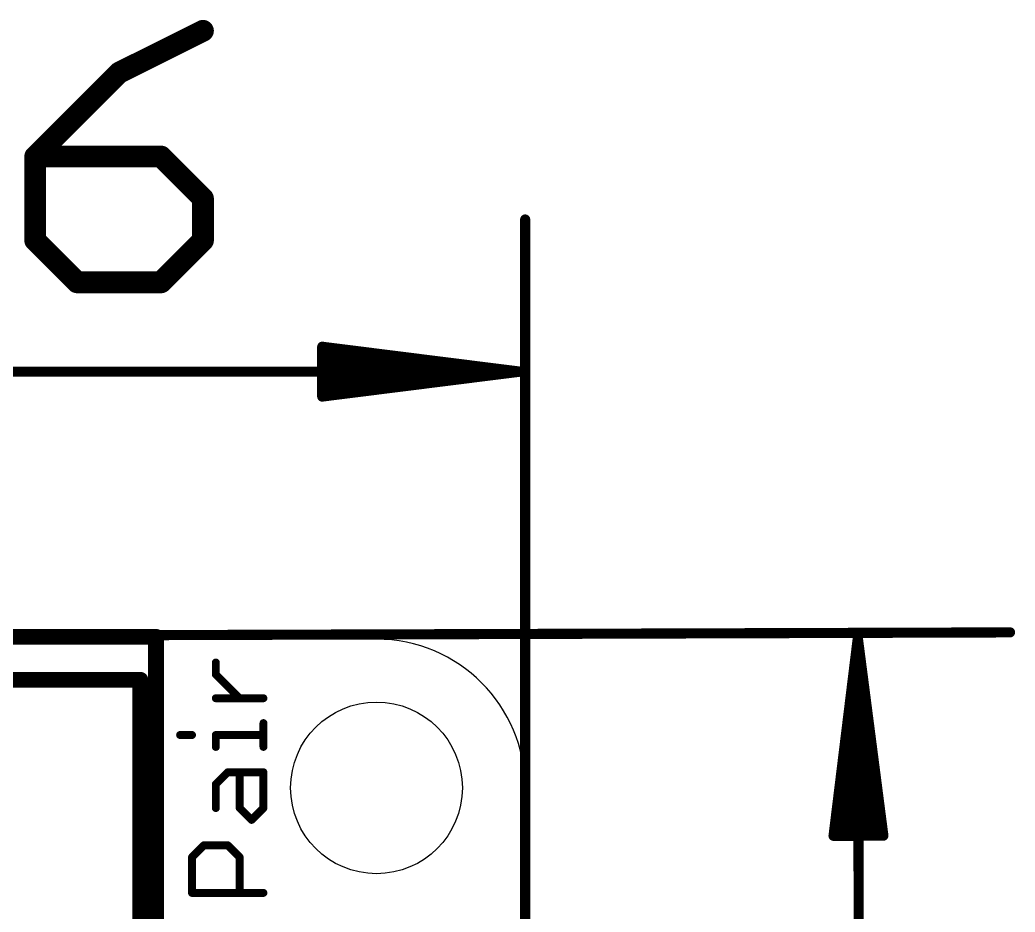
# Model space of a CAD drawing. Extents: x -8.4 to 31.7, y -7.2 to 47.3.
# Drawn here: x 16.39 to 29.14, y 35.87 to 47.31 of the extents above; entities that cross this region are included whole.
import ezdxf

# ---------------------------------------------------------------- set-up
doc = ezdxf.new("R2010")
doc.units = 0
for name, color, linetype in [('20', 53, 'CONTINUOUS'), ('21', 4, 'CONTINUOUS'), ('51', 253, 'CONTINUOUS')]:
    doc.layers.add(name, color=color, linetype=linetype)

msp = doc.modelspace()

# ---------------------------------------------------------------- linework, layer by layer
at = {"layer": '20'}
for p, q in [((20.955, 39.37), (1.905, 39.37)), ((22.86, 1.905), (22.86, 37.465))]:
    msp.add_line(p, q, dxfattribs=at)
msp.add_circle((20.955, 37.465), 1.1, dxfattribs=at)
msp.add_arc((20.955, 37.465), 1.905, 0, 90, dxfattribs=at)
at = {"layer": '21'}
for points, const_width in [([(4.73, 39.4), (18.13, 39.4)], 0.2032), ([(18.13, 39.4), (18.13, 32.1)], 0.2032), ([(18.8971, 38.9186), (18.8971, 39.0711)], 0.1016), ([(19.2021, 38.6135), (18.8971, 38.9186)], 0.1016), ([(19.5072, 38.6135), (18.8971, 38.6135)], 0.1016), ([(19.5072, 37.9898), (19.5072, 38.2949)], 0.1016), ([(18.4395, 38.1424), (18.592, 38.1424)], 0.1016), ([(18.8971, 37.9898), (18.8971, 38.1424)], 0.1016), ([(18.8971, 38.1424), (19.5072, 38.1424)], 0.1016), ([(18.8971, 37.5119), (19.0496, 37.6644)], 0.1016), ([(19.0496, 37.6644), (19.5072, 37.6644)], 0.1016), ([(19.2021, 37.2068), (19.2021, 37.6644)], 0.1016), ([(19.5072, 37.6644), (19.5072, 37.2068)], 0.1016), ([(18.8971, 37.2068), (18.8971, 37.5119)], 0.1016), ([(19.3547, 37.0543), (19.2021, 37.2068)], 0.1016), ([(19.5072, 37.2068), (19.3547, 37.0543)], 0.1016), ([(18.592, 36.5764), (18.7446, 36.7289)], 0.1016), ([(18.7446, 36.7289), (19.0496, 36.7289)], 0.1016), ([(19.0496, 36.7289), (19.2021, 36.5764)], 0.1016), ([(18.592, 36.1188), (18.592, 36.5764)], 0.1016), ([(19.2021, 36.5764), (19.2021, 36.1188)], 0.1016), ([(19.5072, 36.1188), (18.592, 36.1188)], 0.1016)]:
    msp.add_lwpolyline(points, dxfattribs=dict(at, const_width=const_width))
for points, const_width in [([(18.1808, 39.4, 1), (18.0792, 39.4)], 0.1016), ([(18.13, 39.3492, 1), (18.13, 39.4508)], 0.1016), ([(18.9225, 39.0711, 1), (18.8717, 39.0711)], 0.0508), ([(18.915, 38.9365, 1), (18.8791, 38.9006)], 0.0508), ([(18.8717, 38.9186, 1), (18.9225, 38.9186)], 0.0508), ([(18.8971, 38.6389, 1), (18.8971, 38.5881)], 0.0508), ([(19.1842, 38.5956, 1), (19.2201, 38.6315)], 0.0508), ([(19.5072, 38.5881, 1), (19.5072, 38.6389)], 0.0508), ([(19.5326, 38.2949, 1), (19.4818, 38.2949)], 0.0508), ([(18.4395, 38.1678, 1), (18.4395, 38.117)], 0.0508), ([(18.592, 38.117, 1), (18.592, 38.1678)], 0.0508), ([(18.9225, 38.1424, 1), (18.8717, 38.1424)], 0.0508), ([(18.8971, 38.1678, 1), (18.8971, 38.117)], 0.0508), ([(19.5072, 38.117, 1), (19.5072, 38.1678)], 0.0508), ([(18.8717, 37.9898, 1), (18.9225, 37.9898)], 0.0508), ([(19.4818, 37.9898, 1), (19.5326, 37.9898)], 0.0508), ([(19.0496, 37.6898, 1), (19.0496, 37.639)], 0.0508), ([(19.0676, 37.6465, 1), (19.0316, 37.6824)], 0.0508), ([(19.2275, 37.6644, 1), (19.1767, 37.6644)], 0.0508), ([(19.5326, 37.6644, 1), (19.4818, 37.6644)], 0.0508), ([(19.5072, 37.639, 1), (19.5072, 37.6898)], 0.0508), ([(18.8791, 37.5299, 1), (18.915, 37.4939)], 0.0508), ([(18.9225, 37.5119, 1), (18.8717, 37.5119)], 0.0508), ([(18.8717, 37.2068, 1), (18.9225, 37.2068)], 0.0508), ([(19.1767, 37.2068, 1), (19.2275, 37.2068)], 0.0508), ([(19.2201, 37.2248, 1), (19.1842, 37.1889)], 0.0508), ([(19.4818, 37.2068, 1), (19.5326, 37.2068)], 0.0508), ([(19.5252, 37.1889, 1), (19.4892, 37.2248)], 0.0508), ([(19.3367, 37.0723, 1), (19.3726, 37.0364)], 0.0508), ([(19.3367, 37.0364, 1), (19.3726, 37.0723)], 0.0508), ([(18.7446, 36.7543, 1), (18.7446, 36.7035)], 0.0508), ([(18.7625, 36.711, 1), (18.7266, 36.7469)], 0.0508), ([(19.0676, 36.7469, 1), (19.0316, 36.711)], 0.0508), ([(19.0496, 36.7035, 1), (19.0496, 36.7543)], 0.0508), ([(18.6174, 36.5764, 1), (18.5666, 36.5764)], 0.0508), ([(18.5741, 36.5944, 1), (18.61, 36.5584)], 0.0508), ([(19.2275, 36.5764, 1), (19.1767, 36.5764)], 0.0508), ([(19.1842, 36.5584, 1), (19.2201, 36.5944)], 0.0508), ([(18.592, 36.1442, 1), (18.592, 36.0934)], 0.0508), ([(18.5666, 36.1188, 1), (18.6174, 36.1188)], 0.0508), ([(19.1767, 36.1188, 1), (19.2275, 36.1188)], 0.0508), ([(19.5072, 36.0934, 1), (19.5072, 36.1442)], 0.0508)]:
    msp.add_lwpolyline(points, format="xyb", dxfattribs=dict(at, const_width=const_width))
at = {"layer": '51'}
for points, const_width in [([(18.7323, 47.1671), (17.6578, 46.6298)], 0.2794), ([(17.6578, 46.6298), (16.5834, 45.5554)], 0.2794), ([(16.5834, 45.5554), (16.5834, 44.4809)], 0.2794), ([(18.195, 45.5554), (16.5834, 45.5554)], 0.2794), ([(18.7323, 45.0182), (18.195, 45.5554)], 0.2794), ([(18.7323, 44.4809), (18.7323, 45.0182)], 0.2794), ([(22.86, 1.905), (22.86, 44.749)], 0.13), ([(16.5834, 44.4809), (17.1206, 43.9437)], 0.2794), ([(18.195, 43.9437), (18.7323, 44.4809)], 0.2794), ([(17.1206, 43.9437), (18.195, 43.9437)], 0.2794), ([(22.795, 42.799), (20.26, 43.1182)], 0.13), ([(20.26, 43.1182), (20.26, 42.4798)], 0.13), ([(22.795, 42.799), (20.26, 43.059)], 0.13), ([(22.795, 42.799), (20.26, 42.929)], 0.13), ([(0.065, 42.799), (22.795, 42.799)], 0.13), ([(20.26, 42.4798), (22.795, 42.799)], 0.13), ([(20.26, 42.669), (22.795, 42.799)], 0.13), ([(20.26, 42.539), (22.795, 42.799)], 0.13), ([(1.905, 39.37), (29.0712, 39.4576)], 0.13), ([(26.8103, 36.8503), (27.1214, 39.3863)], 0.13), ([(26.8696, 36.8505), (27.1214, 39.3863)], 0.13), ([(26.9996, 36.8509), (27.1214, 39.3863)], 0.13), ([(27.1214, 39.3863), (27.248, 0.1463)], 0.13), ([(27.1214, 39.3863), (27.4488, 36.8524)], 0.13), ([(27.1214, 39.3863), (27.2596, 36.8518)], 0.13), ([(27.1214, 39.3863), (27.3896, 36.8522)], 0.13), ([(4.93, 38.85), (17.93, 38.85)], 0.2032), ([(17.93, 38.85), (17.93, 32)], 0.2032), ([(27.4488, 36.8524), (26.8103, 36.8503)], 0.13)]:
    msp.add_lwpolyline(points, dxfattribs=dict(at, const_width=const_width))
for points, const_width in [([(18.7635, 47.1046, 1), (18.701, 47.2295)], 0.1397), ([(17.6266, 46.6923, 1), (17.6891, 46.5674)], 0.1397), ([(17.7072, 46.5804, 1), (17.6084, 46.6792)], 0.1397), ([(16.6532, 45.5554, 1), (16.5135, 45.5554)], 0.1397), ([(16.5834, 45.6252, 1), (16.5834, 45.4855)], 0.1397), ([(16.534, 45.6048, 1), (16.6328, 45.506)], 0.1397), ([(18.2444, 45.6048, 1), (18.1457, 45.506)], 0.1397), ([(18.195, 45.4855, 1), (18.195, 45.6252)], 0.1397), ([(18.8021, 45.0182, 1), (18.6624, 45.0182)], 0.1397), ([(18.6829, 44.9688, 1), (18.7817, 45.0675)], 0.1397), ([(22.8925, 44.749, 1), (22.8275, 44.749)], 0.065), ([(16.6328, 44.5303, 1), (16.534, 44.4315)], 0.1397), ([(16.5135, 44.4809, 1), (16.6532, 44.4809)], 0.1397), ([(18.6624, 44.4809, 1), (18.8021, 44.4809)], 0.1397), ([(18.7817, 44.4315, 1), (18.6829, 44.5303)], 0.1397), ([(17.1206, 44.0136, 1), (17.1206, 43.8738)], 0.1397), ([(17.0712, 43.8943, 1), (17.17, 43.9931)], 0.1397), ([(18.1457, 43.9931, 1), (18.2444, 43.8943)], 0.1397), ([(18.195, 43.8738, 1), (18.195, 44.0136)], 0.1397), ([(20.2641, 43.1505, 1), (20.2559, 43.086)], 0.065), ([(20.2925, 43.1182, 1), (20.2275, 43.1182)], 0.065), ([(20.2633, 43.0913, 1), (20.2567, 43.0267)], 0.065), ([(20.2617, 42.9615, 1), (20.2583, 42.8965)], 0.065), ([(22.7991, 42.7668, 1), (22.7909, 42.8312)], 0.065), ([(22.7909, 42.7668, 1), (22.7991, 42.8312)], 0.065), ([(22.7983, 42.7667, 1), (22.7917, 42.8313)], 0.065), ([(22.7917, 42.7667, 1), (22.7983, 42.8313)], 0.065), ([(22.7933, 42.7665, 1), (22.7967, 42.8315)], 0.065), ([(22.7967, 42.7665, 1), (22.7933, 42.8315)], 0.065), ([(22.795, 42.7665, 1), (22.795, 42.8315)], 0.065), ([(20.2583, 42.7015, 1), (20.2617, 42.6365)], 0.065), ([(20.2567, 42.5713, 1), (20.2633, 42.5067)], 0.065), ([(20.2559, 42.512, 1), (20.2641, 42.4475)], 0.065), ([(20.2275, 42.4798, 1), (20.2925, 42.4798)], 0.065), ([(29.0713, 39.4251, 1), (29.0711, 39.4901)], 0.065), ([(27.1539, 39.3848, 1), (27.0889, 39.3879)], 0.065), ([(27.1539, 39.3864, 1), (27.0889, 39.3862)], 0.065), ([(27.1536, 39.3905, 1), (27.0892, 39.3822)], 0.065), ([(27.1537, 39.3898, 1), (27.0891, 39.3829)], 0.065), ([(27.1539, 39.3881, 1), (27.089, 39.3846)], 0.065), ([(27.1538, 39.3831, 1), (27.0891, 39.3896)], 0.065), ([(27.1537, 39.3824, 1), (27.0892, 39.3903)], 0.065), ([(17.9808, 38.85, 1), (17.8792, 38.85)], 0.1016), ([(17.93, 38.7992, 1), (17.93, 38.9008)], 0.1016), ([(26.8102, 36.8828, 1), (26.8105, 36.8178)], 0.065), ([(26.7781, 36.8543, 1), (26.8426, 36.8464)], 0.065), ([(26.8372, 36.8537, 1), (26.9019, 36.8473)], 0.065), ([(26.9671, 36.8525, 1), (27.0321, 36.8494)], 0.065), ([(27.2271, 36.85, 1), (27.292, 36.8535)], 0.065), ([(27.3573, 36.8488, 1), (27.4219, 36.8556)], 0.065), ([(27.4166, 36.8482, 1), (27.4811, 36.8565)], 0.065), ([(27.4489, 36.8199, 1), (27.4487, 36.8849)], 0.065)]:
    msp.add_lwpolyline(points, format="xyb", dxfattribs=dict(at, const_width=const_width))

doc.saveas('drawing.dxf')
